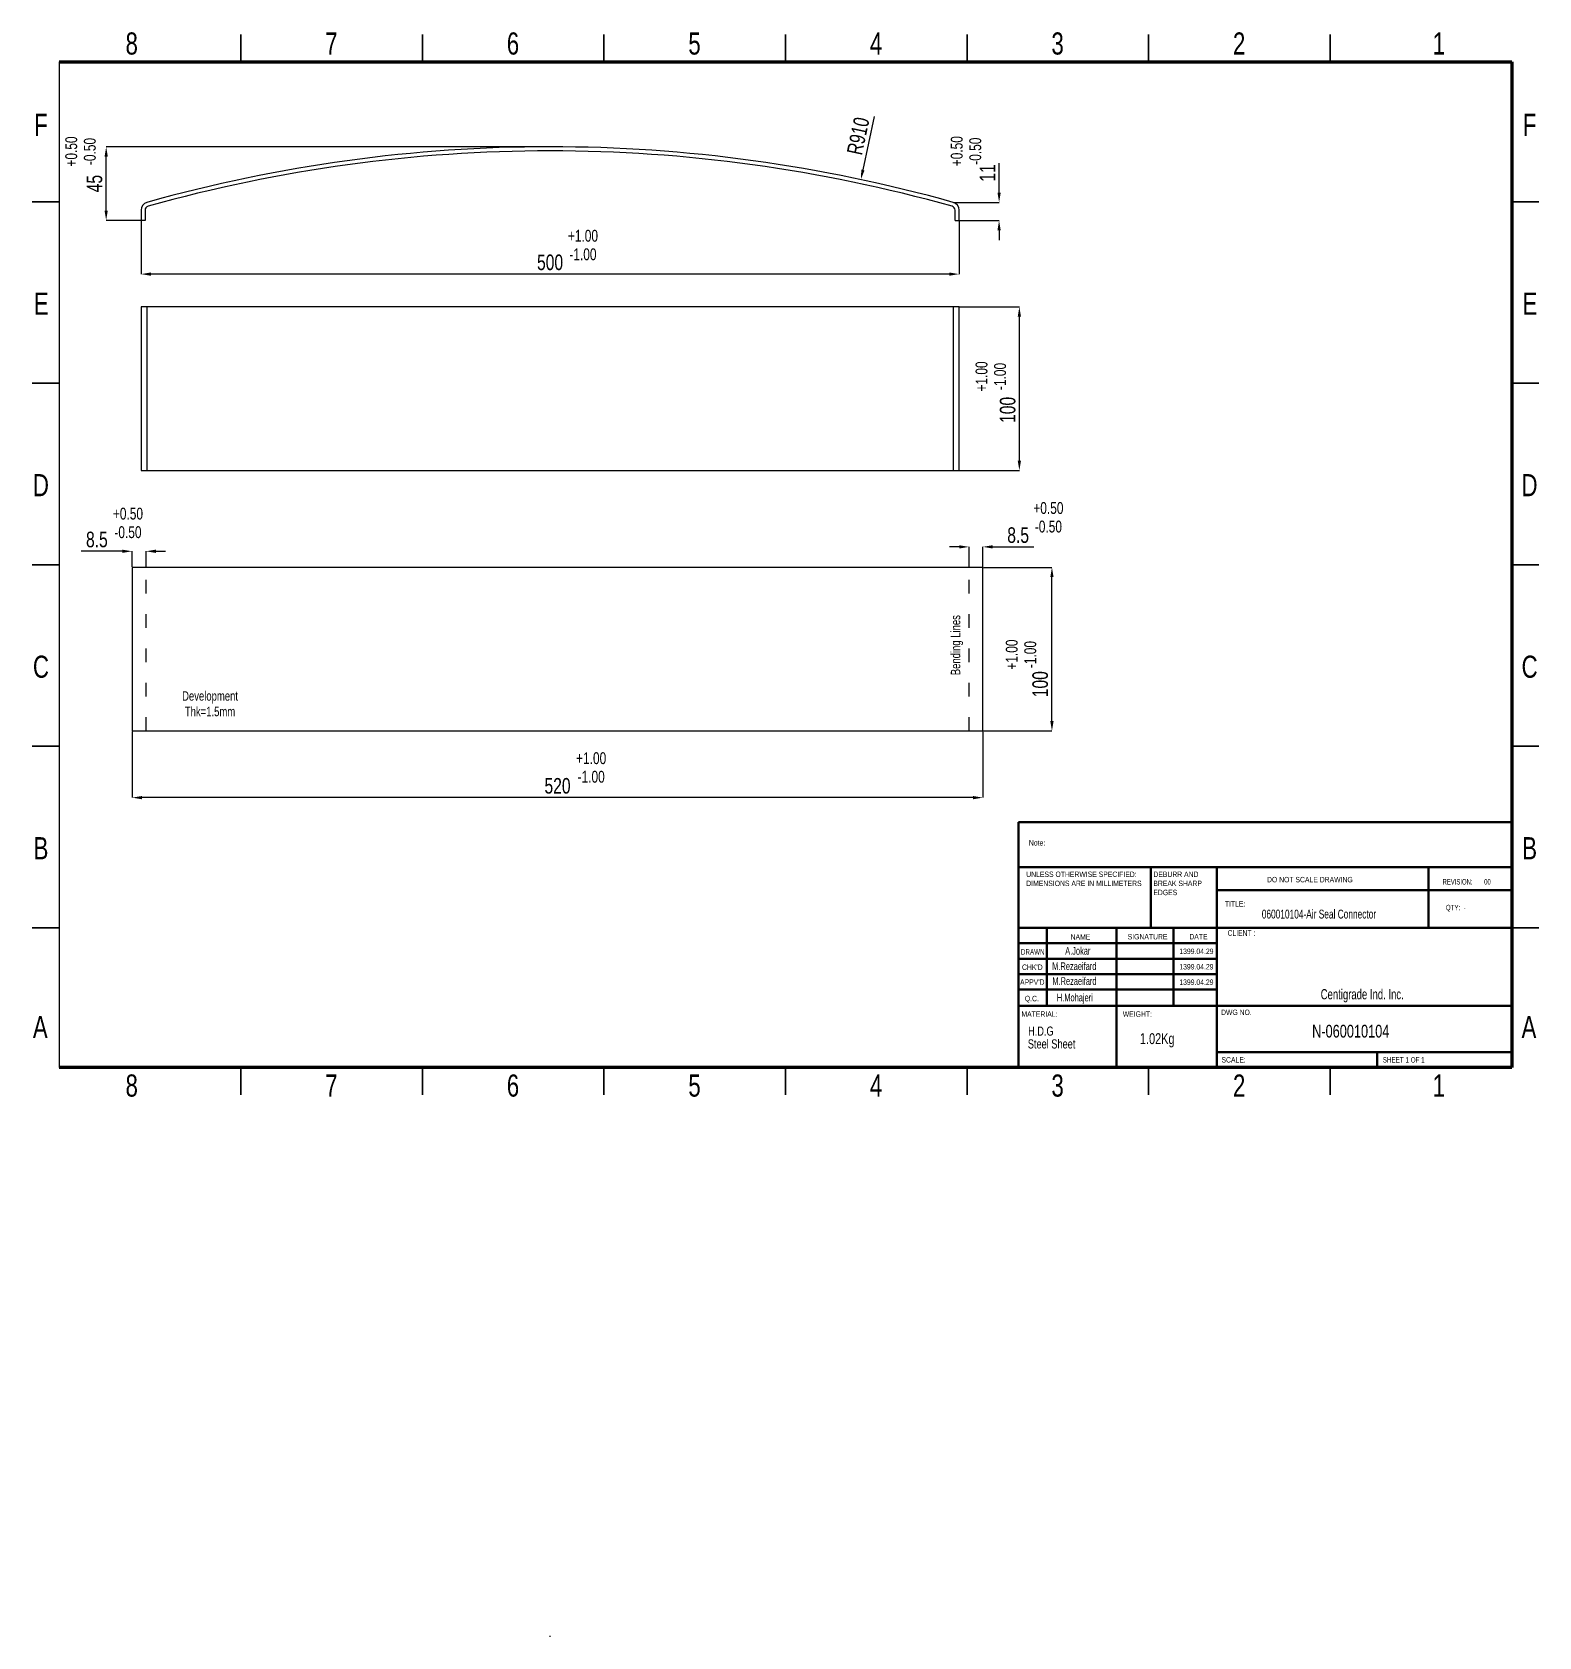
# Model space of a CAD drawing. Header units: millimetres. Extents: x 1078 to 1999, y 705 to 1686.
import ezdxf

# ---------------------------------------------------------------- set-up
doc = ezdxf.new("R2010")
doc.units = ezdxf.units.MM
doc.header["$LTSCALE"] = 0.7
doc.linetypes.add('ACAD_ISO03W100', pattern=[30, 12, -18])
doc.styles.add('SLDTEXTSTYLE0', font='TXT', dxfattribs={"width": 0.75})
doc.styles.add('SLDTEXTSTYLE1', font='TXT', dxfattribs={"width": 0.686449})
doc.styles.add('SLDTEXTSTYLE2', font='TXT', dxfattribs={"width": 0.652778})
doc.styles.add('SLDTEXTSTYLE3', font='TXT', dxfattribs={"width": 0.692308})
doc.styles.add('SLDTEXTSTYLE4', font='TXT', dxfattribs={"width": 0.7})
doc.styles.add('SLDTEXTSTYLE5', font='TXT', dxfattribs={"width": 0.678571})
doc.dimstyles.new('SLDDIMSTYLE0', dxfattribs={"dimscale": 4, "dimtxt": 2.38125, "dimasz": 1.5, "dimexe": 0, "dimexo": 0.0625, "dimgap": 0.595312, "dimtad": 1, "dimdec": 0, "dimrnd": 1e-09, "dimzin": 12, "dimdsep": 46, "dimtxsty": 'SLDTEXTSTYLE0', "dimcen": 0.09, "dimadec": 0, "dimazin": 3, "dimtfac": 1, "dimtdec": 0, "dimtofl": 0, "dimtmove": 0, "dimatfit": 3, "dimfxl": 1, "dimfrac": 2, "dimtolj": 1, "dimtzin": 12, "dimarcsym": 0})

# ---------------------------------------------------------------- blocks, each defined once
blk = doc.blocks.new('SW_NOTE_62')
at = {"color": 0, "linetype": 'Continuous', "lineweight": 0, "char_height": 1.5, "attachment_point": 1, "style": 'SLDTEXTSTYLE0'}
for s, insert in [('UNLESS OTHERWISE SPECIFIED:', (0, 1.93)), ('DIMENSIONS ARE IN MILLIMETERS', (0, -0.57))]:
    blk.add_mtext(s, dxfattribs=dict(at, insert=insert))
blk = doc.blocks.new('SW_NOTE_63')
at = {"color": 0, "linetype": 'Continuous', "lineweight": 0, "char_height": 1.5, "attachment_point": 1, "style": 'SLDTEXTSTYLE0'}
for s, insert in [('DEBURR AND', (0, 1.93)), ('BREAK SHARP', (0, -0.57)), ('EDGES', (0, -3.07))]:
    blk.add_mtext(s, dxfattribs=dict(at, insert=insert))
blk = doc.blocks.new('*D11')
at = {"color": 0, "lineweight": -2, "transparency": 16777216}
for p, q in [((1139.27, 1258.69), (1139.27, 1218.19)), ((1659.27, 1258.69), (1659.27, 1218.19)), ((1653.27, 1218.19), (1145.27, 1218.19))]:
    blk.add_line(p, q, dxfattribs=at)
at = {"color": 0, "transparency": 16777216}
for points in [[(1145.27, 1219.19), (1145.27, 1217.19), (1139.27, 1218.19)], [(1653.27, 1219.19), (1653.27, 1217.19), (1659.27, 1218.19)]]:
    blk.add_solid(points, dxfattribs=at)
at = {"layer": 'Defpoints', "color": 0, "transparency": 16777216}
for p in [(1139.27, 1258.94), (1659.27, 1258.94), (1139.27, 1218.19)]:
    blk.add_point(p, dxfattribs=at)
at = {"color": 0, "transparency": 16777216, "insert": (1399.27, 1225.34), "char_height": 9.525, "attachment_point": 5, "style": 'SLDTEXTSTYLE0'}
blk.add_mtext('\\A1;520', dxfattribs=at)
blk = doc.blocks.new('*D12')
at = {"color": 0, "lineweight": -2, "transparency": 16777216}
for p, q in [((1644.77, 1371.45), (1638.77, 1371.45)), ((1650.77, 1359.19), (1650.77, 1371.45)), ((1659.27, 1359.19), (1659.27, 1371.45)), ((1665.27, 1371.45), (1690.32, 1371.45))]:
    blk.add_line(p, q, dxfattribs=at)
at = {"color": 0, "transparency": 16777216}
for points in [[(1644.77, 1372.45), (1644.77, 1370.45), (1650.77, 1371.45)], [(1665.27, 1372.45), (1665.27, 1370.45), (1659.27, 1371.45)]]:
    blk.add_solid(points, dxfattribs=at)
at = {"layer": 'Defpoints', "color": 0, "transparency": 16777216}
for p in [(1659.27, 1371.45), (1650.77, 1358.94), (1659.27, 1358.94)]:
    blk.add_point(p, dxfattribs=at)
at = {"color": 0, "transparency": 16777216, "insert": (1680.79, 1378.59), "char_height": 9.525, "attachment_point": 5, "style": 'SLDTEXTSTYLE0'}
blk.add_mtext('\\A1;8.5', dxfattribs=at)
blk = doc.blocks.new('*D13')
at = {"color": 0, "lineweight": -2, "transparency": 16777216}
for p, q in [((1133.27, 1368.75), (1108.22, 1368.75)), ((1139.27, 1359.19), (1139.27, 1368.75)), ((1147.77, 1359.19), (1147.77, 1368.75)), ((1153.77, 1368.75), (1159.77, 1368.75))]:
    blk.add_line(p, q, dxfattribs=at)
at = {"color": 0, "transparency": 16777216}
for points in [[(1133.27, 1369.75), (1133.27, 1367.75), (1139.27, 1368.75)], [(1153.77, 1369.75), (1153.77, 1367.75), (1147.77, 1368.75)]]:
    blk.add_solid(points, dxfattribs=at)
at = {"layer": 'Defpoints', "color": 0, "transparency": 16777216}
for p in [(1139.27, 1368.75), (1139.27, 1358.94), (1147.77, 1358.94)]:
    blk.add_point(p, dxfattribs=at)
at = {"color": 0, "transparency": 16777216, "insert": (1117.74, 1375.9), "char_height": 9.525, "attachment_point": 5, "style": 'SLDTEXTSTYLE0'}
blk.add_mtext('\\A1;8.5', dxfattribs=at)
blk = doc.blocks.new('*D14')
at = {"color": 0, "lineweight": -2, "transparency": 16777216}
for p, q in [((1659.52, 1358.94), (1701.45, 1358.94)), ((1701.45, 1264.94), (1701.45, 1352.94)), ((1659.52, 1258.94), (1701.45, 1258.94))]:
    blk.add_line(p, q, dxfattribs=at)
at = {"color": 0, "transparency": 16777216}
for points in [[(1700.45, 1352.94), (1702.45, 1352.94), (1701.45, 1358.94)], [(1700.45, 1264.94), (1702.45, 1264.94), (1701.45, 1258.94)]]:
    blk.add_solid(points, dxfattribs=at)
at = {"layer": 'Defpoints', "color": 0, "transparency": 16777216}
for p in [(1659.27, 1358.94), (1701.45, 1358.94), (1659.27, 1258.94)]:
    blk.add_point(p, dxfattribs=at)
at = {"color": 0, "transparency": 16777216, "insert": (1694.3, 1287.52), "char_height": 9.525, "attachment_point": 5, "rotation": 90, "style": 'SLDTEXTSTYLE0'}
blk.add_mtext('\\A1;100', dxfattribs=at)
blk = doc.blocks.new('*D15')
at = {"color": 0, "lineweight": -2, "transparency": 16777216}
for p, q in [((1644.97, 1518.18), (1681.54, 1518.18)), ((1681.54, 1424.18), (1681.54, 1512.18)), ((1644.97, 1418.18), (1681.54, 1418.18))]:
    blk.add_line(p, q, dxfattribs=at)
at = {"color": 0, "transparency": 16777216}
for points in [[(1680.54, 1512.18), (1682.54, 1512.18), (1681.54, 1518.18)], [(1680.54, 1424.18), (1682.54, 1424.18), (1681.54, 1418.18)]]:
    blk.add_solid(points, dxfattribs=at)
at = {"layer": 'Defpoints', "color": 0, "transparency": 16777216}
for p in [(1644.72, 1518.18), (1681.54, 1518.18), (1644.72, 1418.18)]:
    blk.add_point(p, dxfattribs=at)
at = {"color": 0, "transparency": 16777216, "insert": (1674.4, 1455.17), "char_height": 9.525, "attachment_point": 5, "rotation": 90, "style": 'SLDTEXTSTYLE0'}
blk.add_mtext('\\A1;100', dxfattribs=at)
blk = doc.blocks.new('*D16')
at = {"color": 0, "lineweight": -2, "transparency": 16777216}
for p, q in [((1144.72, 1570.71), (1144.72, 1538.15)), ((1644.72, 1570.71), (1644.72, 1538.15)), ((1638.72, 1538.15), (1150.72, 1538.15))]:
    blk.add_line(p, q, dxfattribs=at)
at = {"color": 0, "transparency": 16777216}
for points in [[(1150.72, 1539.15), (1150.72, 1537.15), (1144.72, 1538.15)], [(1638.72, 1539.15), (1638.72, 1537.15), (1644.72, 1538.15)]]:
    blk.add_solid(points, dxfattribs=at)
at = {"layer": 'Defpoints', "color": 0, "transparency": 16777216}
for p in [(1144.72, 1570.96), (1644.72, 1570.96), (1144.72, 1538.15)]:
    blk.add_point(p, dxfattribs=at)
at = {"color": 0, "transparency": 16777216, "insert": (1394.72, 1545.3), "char_height": 9.525, "attachment_point": 5, "style": 'SLDTEXTSTYLE0'}
blk.add_mtext('\\A1;500', dxfattribs=at)
blk = doc.blocks.new('*D17')
at = {"color": 0, "lineweight": -2, "transparency": 16777216}
for p, q in [((1669.15, 1588), (1669.15, 1605.9)), ((1641.32, 1582), (1669.15, 1582)), ((1644.97, 1570.96), (1669.15, 1570.96)), ((1669.15, 1564.96), (1669.15, 1558.96))]:
    blk.add_line(p, q, dxfattribs=at)
at = {"color": 0, "transparency": 16777216}
for points in [[(1668.15, 1588), (1670.15, 1588), (1669.15, 1582)], [(1668.15, 1564.96), (1670.15, 1564.96), (1669.15, 1570.96)]]:
    blk.add_solid(points, dxfattribs=at)
at = {"layer": 'Defpoints', "color": 0, "transparency": 16777216}
for p in [(1641.07, 1582), (1669.15, 1582), (1644.72, 1570.96)]:
    blk.add_point(p, dxfattribs=at)
at = {"color": 0, "transparency": 16777216, "insert": (1662.01, 1599.95), "char_height": 9.525, "attachment_point": 5, "rotation": 90, "style": 'SLDTEXTSTYLE0'}
blk.add_mtext('\\A1;11', dxfattribs=at)
blk = doc.blocks.new('*D18')
at = {"color": 0, "lineweight": -2, "transparency": 16777216}
for p, q in [((1394.47, 1615.96), (1123.42, 1615.96)), ((1123.42, 1576.96), (1123.42, 1609.96)), ((1144.47, 1570.96), (1123.42, 1570.96))]:
    blk.add_line(p, q, dxfattribs=at)
at = {"color": 0, "transparency": 16777216}
for points in [[(1122.42, 1609.96), (1124.42, 1609.96), (1123.42, 1615.96)], [(1122.42, 1576.96), (1124.42, 1576.96), (1123.42, 1570.96)]]:
    blk.add_solid(points, dxfattribs=at)
at = {"layer": 'Defpoints', "color": 0, "transparency": 16777216}
for p in [(1123.42, 1615.96), (1394.72, 1615.96), (1144.72, 1570.96)]:
    blk.add_point(p, dxfattribs=at)
at = {"color": 0, "transparency": 16777216, "insert": (1116.28, 1593.46), "char_height": 9.525, "attachment_point": 5, "rotation": 90, "style": 'SLDTEXTSTYLE0'}
blk.add_mtext('\\A1;45', dxfattribs=at)
blk = doc.blocks.new('*D19')
at = {"color": 0, "lineweight": -2, "transparency": 16777216}
for p, q in [((1592.88, 1634.45), (1585.92, 1601.8)), ((1394.36, 705.61), (1395.08, 705.61)), ((1394.72, 705.25), (1394.72, 705.97))]:
    blk.add_line(p, q, dxfattribs=at)
at = {"color": 0, "transparency": 16777216}
blk.add_solid([(1584.94, 1602), (1586.89, 1601.59), (1584.66, 1595.93)], dxfattribs=at)
at = {"layer": 'Defpoints', "color": 0, "transparency": 16777216}
for p in [(1584.66, 1595.93), (1394.72, 705.61)]:
    blk.add_point(p, dxfattribs=at)
at = {"color": 0, "transparency": 16777216, "insert": (1583.04, 1622.55), "char_height": 9.525, "attachment_point": 5, "rotation": 77.95677, "style": 'SLDTEXTSTYLE0'}
blk.add_mtext('\\A1;R910', dxfattribs=at)

msp = doc.modelspace()

# ---------------------------------------------------------------- linework, layer by layer
at = {"linetype": 'Continuous', "lineweight": 35}
for p, q in [((1205.74, 1667.86), (1205.74, 1684.5)), ((1316.7, 1667.86), (1316.7, 1684.5)), ((1427.65, 1667.86), (1427.65, 1684.5)), ((1538.6, 1684.5), (1538.6, 1667.86)), ((1538.6, 1667.86), (1538.6, 1684.5)), ((1649.56, 1667.86), (1649.56, 1684.5)), ((1760.51, 1667.86), (1760.51, 1684.5)), ((1871.47, 1667.86), (1871.47, 1684.5)), ((1094.79, 1582.42), (1078.14, 1582.42)), ((1982.42, 1582.42), (1999.06, 1582.42)), ((1094.79, 1471.47), (1078.14, 1471.47)), ((1982.42, 1471.47), (1999.06, 1471.47)), ((1078.14, 1360.51), (1094.79, 1360.51)), ((1094.79, 1360.51), (1078.14, 1360.51)), ((1999.06, 1360.51), (1982.42, 1360.51)), ((1982.42, 1360.51), (1999.06, 1360.51)), ((1094.79, 1249.56), (1078.14, 1249.56)), ((1982.42, 1249.56), (1999.06, 1249.56)), ((1094.79, 1138.61), (1078.14, 1138.61)), ((1982.42, 1138.61), (1999.06, 1138.61)), ((1205.74, 1053.17), (1205.74, 1036.53)), ((1316.7, 1053.17), (1316.7, 1036.53)), ((1427.65, 1053.17), (1427.65, 1036.53)), ((1538.6, 1036.53), (1538.6, 1053.17)), ((1538.6, 1053.17), (1538.6, 1036.53)), ((1649.56, 1053.17), (1649.56, 1036.53)), ((1760.51, 1053.17), (1760.51, 1036.53)), ((1871.47, 1053.17), (1871.47, 1036.53))]:
    msp.add_line(p, q, dxfattribs=at)
at = {"linetype": 'Continuous', "lineweight": 70}
for p, q in [((1094.79, 1667.86), (1982.42, 1667.86)), ((1982.42, 1667.86), (1982.42, 1053.17)), ((1982.42, 1053.17), (1094.79, 1053.17))]:
    msp.add_line(p, q, dxfattribs=at)
for p, q in [((1094.79, 1667.86), (1094.79, 1053.17)), ((1144.72, 1570.96), (1144.72, 1570.96)), ((1147.22, 1570.96), (1144.72, 1570.96)), ((1642.22, 1570.96), (1644.72, 1570.96)), ((1148.37, 1518.18), (1148.37, 1418.18)), ((1641.07, 1518.18), (1641.07, 1418.18)), ((1659.27, 1358.94), (1139.27, 1358.94)), ((1139.27, 1358.94), (1139.27, 1258.94)), ((1659.27, 1258.94), (1659.27, 1358.94)), ((1139.27, 1258.94), (1659.27, 1258.94))]:
    msp.add_line(p, q)
at = {"linetype": 'ACAD_ISO03W100'}
for p, q in [((1147.77, 1258.94), (1147.77, 1358.94)), ((1650.77, 1258.94), (1650.77, 1358.94))]:
    msp.add_line(p, q, dxfattribs=at)
at = {"linetype": 'Continuous', "lineweight": 50}
for p, q in [((1681.07, 1203.18), (1982.42, 1203.18)), ((1681.07, 1203.18), (1681.07, 1175.78)), ((1681.07, 1175.78), (1982.42, 1175.78)), ((1681.07, 1175.78), (1681.07, 1053.73)), ((1761.84, 1175.78), (1761.84, 1138.61)), ((1802.23, 1175.78), (1802.23, 1053.17)), ((1931.58, 1138.61), (1931.58, 1175.78)), ((1982.42, 1161.63), (1802.23, 1161.63)), ((1982.42, 1138.61), (1681.07, 1138.61)), ((1698.38, 1138.61), (1698.38, 1090.9)), ((1740.96, 1138.61), (1740.96, 1053.73)), ((1775.84, 1138.61), (1775.84, 1090.9)), ((1802.23, 1053.73), (1802.23, 1138.61)), ((1802.23, 1129.18), (1681.07, 1129.18)), ((1802.23, 1119.74), (1681.07, 1119.74)), ((1802.23, 1110.31), (1681.07, 1110.31)), ((1802.23, 1100.88), (1681.07, 1100.88)), ((1704.15, 1090.9), (1681.07, 1090.9)), ((1704.15, 1090.9), (1982.42, 1090.9)), ((1802.23, 1062.6), (1982.42, 1062.6)), ((1900.31, 1053.17), (1900.31, 1062.6))]:
    msp.add_line(p, q, dxfattribs=at)
for points in [[(1644.72, 1570.96), (1644.72, 1577.18, 0.336048), (1641.07, 1582, 0.137878), (1148.37, 1582, 0.336048), (1144.72, 1577.18), (1144.72, 1570.96)], [(1642.22, 1570.96), (1642.22, 1577.18, 0.336048), (1640.39, 1579.59, 0.137878), (1149.04, 1579.59, 0.336048), (1147.22, 1577.18), (1147.22, 1570.96)]]:
    msp.add_lwpolyline(points, format="xyb")
msp.add_lwpolyline([(1644.72, 1518.18), (1144.72, 1518.18), (1144.72, 1418.18), (1644.72, 1418.18)], close=True)

# ---------------------------------------------------------------- block references
at = {"linetype": 'Continuous', "lineweight": 0, "xscale": 2.21908092376919, "yscale": 2.21908092376919, "zscale": 2.21908092376919}
for name, p in [('SW_NOTE_62', (1685.75, 1168.72)), ('SW_NOTE_63', (1763.42, 1168.72))]:
    msp.add_blockref(name, p, dxfattribs=at)

# ---------------------------------------------------------------- texts
at = {"linetype": 'Continuous', "lineweight": 0}
for s, insert, char_height, attachment_point, style in [('8', (1139.03, 1685.86), 13.53, 2, 'SLDTEXTSTYLE0'), ('7', (1261.08, 1685.86), 13.53, 2, 'SLDTEXTSTYLE0'), ('6', (1372.04, 1685.86), 13.53, 2, 'SLDTEXTSTYLE0'), ('5', (1482.99, 1685.86), 13.53, 2, 'SLDTEXTSTYLE0'), ('4', (1593.95, 1685.86), 13.53, 2, 'SLDTEXTSTYLE0'), ('3', (1704.9, 1685.86), 13.53, 2, 'SLDTEXTSTYLE0'), ('2', (1815.85, 1685.86), 13.53, 2, 'SLDTEXTSTYLE0'), ('1', (1937.9, 1685.86), 13.53, 2, 'SLDTEXTSTYLE0'), ('F', (1083.55, 1636.18), 13.53, 2, 'SLDTEXTSTYLE0'), ('F', (1993.37, 1636.18), 13.53, 2, 'SLDTEXTSTYLE0'), ('E', (1083.72, 1526.89), 13.53, 2, 'SLDTEXTSTYLE0'), ('E', (1993.54, 1526.89), 13.53, 2, 'SLDTEXTSTYLE0'), ('D', (1083.54, 1415.94), 13.53, 2, 'SLDTEXTSTYLE0'), ('D', (1993.36, 1415.94), 13.53, 2, 'SLDTEXTSTYLE0'), ('C', (1083.55, 1304.98), 13.53, 2, 'SLDTEXTSTYLE0'), ('C', (1993.37, 1304.98), 13.53, 2, 'SLDTEXTSTYLE0'), ('B', (1083.59, 1194.03), 13.53, 2, 'SLDTEXTSTYLE0'), ('Note:', (1687.35, 1192.23), 3.329, 1, 'SLDTEXTSTYLE0'), ('B', (1993.41, 1194.03), 13.53, 2, 'SLDTEXTSTYLE0'), ('DO NOT SCALE DRAWING', (1832.89, 1169.75), 3.3286, 1, 'SLDTEXTSTYLE0'), ('REVISION:       00', (1940.16, 1168.42), 3.3286, 1, 'SLDTEXTSTYLE2'), ('TITLE:', (1807.14, 1154.95), 3.329, 1, 'SLDTEXTSTYLE0'), ('060010104-Air Seal Connector', (1829.7, 1149.74), 5.4367, 1, 'SLDTEXTSTYLE4'), ('QTY:  -', (1942.2, 1152.67), 3.329, 1, 'SLDTEXTSTYLE5'), ('NAME', (1712.85, 1134.73), 3.329, 1, 'SLDTEXTSTYLE0'), ('SIGNATURE', (1747.72, 1134.86), 3.329, 1, 'SLDTEXTSTYLE0'), ('DATE', (1785.41, 1134.86), 3.329, 1, 'SLDTEXTSTYLE0'), ('CLIENT :', (1808.8, 1137.24), 3.523, 1, 'SLDTEXTSTYLE4'), ('DRAWN', (1682.5, 1125.59), 3.329, 1, 'SLDTEXTSTYLE1'), ('A.Jokar', (1709.55, 1126.89), 4.697, 1, 'SLDTEXTSTYLE4'), ('1399.04.29', (1779.3, 1125.92), 3.329, 1, 'SLDTEXTSTYLE0'), ("CHK'D", (1683.15, 1116.22), 3.329, 1, 'SLDTEXTSTYLE0'), ('M.Rezaeifard', (1701.61, 1117.52), 4.6971, 1, 'SLDTEXTSTYLE4'), ('M.Rezaeifard', (1701.71, 1108.43), 4.6971, 1, 'SLDTEXTSTYLE4'), ('1399.04.29', (1779.3, 1116.48), 3.329, 1, 'SLDTEXTSTYLE0'), ("APPV'D", (1681.96, 1107.13), 3.329, 1, 'SLDTEXTSTYLE0'), ('H.Mohajeri', (1704.45, 1098.35), 4.697, 1, 'SLDTEXTSTYLE4'), ('1399.04.29', (1779.3, 1107.05), 3.329, 1, 'SLDTEXTSTYLE0'), ('Centigrade Ind. Inc.', (1865.7, 1101.13), 6.2134, 1, 'SLDTEXTSTYLE4'), ('Q.C.', (1684.88, 1097.06), 3.329, 1, 'SLDTEXTSTYLE0'), ('A', (1083.15, 1084.74), 13.53, 2, 'SLDTEXTSTYLE0'), ('MATERIAL:', (1682.79, 1087.58), 3.329, 1, 'SLDTEXTSTYLE0'), ('WEIGHT:', (1744.74, 1087.58), 3.326, 1, 'SLDTEXTSTYLE0'), ('DWG NO.', (1804.79, 1088.65), 3.329, 1, 'SLDTEXTSTYLE0'), ('N-060010104', (1860.46, 1079.34), 7.7668, 1, 'SLDTEXTSTYLE0'), ('A', (1992.98, 1084.74), 13.53, 2, 'SLDTEXTSTYLE0'), ('1.02Kg', (1755.24, 1074.21), 6.651, 1, 'SLDTEXTSTYLE0'), ('SCALE:', (1805.06, 1059.61), 3.329, 1, 'SLDTEXTSTYLE0'), ('SHEET 1 OF 1', (1903.59, 1059.61), 3.3286, 1, 'SLDTEXTSTYLE3'), ('8', (1139.03, 1048.99), 13.53, 2, 'SLDTEXTSTYLE0'), ('7', (1261.08, 1048.99), 13.53, 2, 'SLDTEXTSTYLE0'), ('6', (1372.04, 1048.99), 13.53, 2, 'SLDTEXTSTYLE0'), ('5', (1482.99, 1048.99), 13.53, 2, 'SLDTEXTSTYLE0'), ('4', (1593.95, 1048.99), 13.53, 2, 'SLDTEXTSTYLE0'), ('3', (1704.9, 1048.99), 13.53, 2, 'SLDTEXTSTYLE0'), ('2', (1815.85, 1048.99), 13.53, 2, 'SLDTEXTSTYLE0'), ('1', (1937.9, 1048.99), 13.53, 2, 'SLDTEXTSTYLE0')]:
    msp.add_mtext(s, dxfattribs=dict(at, insert=insert, char_height=char_height, attachment_point=attachment_point, style=style))
at = {"color": 7, "linetype": 'Continuous', "lineweight": 18, "attachment_point": 2, "rotation": 90, "style": 'SLDTEXTSTYLE0'}
for s, insert, char_height in [('\\A1;+0.50', (1098.43, 1613.09), 7.26), ('\\A1;-0.50', (1109.77, 1613.09), 7.26), ('\\A1;+0.50', (1639.61, 1613.29), 7.26), ('\\A1;-0.50', (1650.94, 1613.29), 7.26), ('\\A1;+1.00', (1654.75, 1475.6), 7.26), ('\\A1;-1.00', (1666.09, 1475.6), 7.26), ('\\A1;Bending Lines', (1639.64, 1311.37), 5.7785), ('\\A1;+1.00', (1673.22, 1305.62), 7.26), ('\\A1;-1.00', (1684.56, 1305.62), 7.26)]:
    msp.add_mtext(s, dxfattribs=dict(at, insert=insert, char_height=char_height))
at = {"color": 7, "linetype": 'Continuous', "lineweight": 18, "attachment_point": 2, "style": 'SLDTEXTSTYLE0'}
for s, insert, char_height in [('\\A1;+1.00', (1414.81, 1565.22), 7.26), ('\\A1;-1.00', (1414.81, 1553.89), 7.26), ('\\A1;+0.50', (1136.73, 1395.4), 7.26), ('\\A1;+0.50', (1699.28, 1398.83), 7.26), ('\\A1;-0.50', (1136.73, 1384.07), 7.26), ('\\A1;-0.50', (1699.28, 1387.49), 7.26), ('\\A1;Development ', (1186.9, 1283.22), 5.7785), ('\\A1;Thk=1.5mm', (1186.9, 1273.73), 5.7785), ('\\A1;+1.00', (1419.83, 1245.93), 7.26), ('\\A1;-1.00', (1419.83, 1234.59), 7.26)]:
    msp.add_mtext(s, dxfattribs=dict(at, insert=insert, char_height=char_height))
at = {"color": 7, "linetype": 'Continuous', "lineweight": 0, "attachment_point": 1, "style": 'SLDTEXTSTYLE0'}
for s, insert, char_height in [('Steel Sheet', (1686.7, 1070.47), 5.6042), ('H.D.G', (1686.87, 1078.3), 5.604)]:
    msp.add_mtext(s, dxfattribs=dict(at, insert=insert, char_height=char_height))

# ---------------------------------------------------------------- dimensions: what is measured, and where the dimension line sits
dim = msp.add_radius_dim(center=(1394.72, 705.61), mpoint=(1584.66, 1595.93), dimstyle='SLDDIMSTYLE0')
dim.commit()
dim.dimension.update_dxf_attribs({"geometry": '*D19', "text_midpoint": (1583.04, 1622.55)})
for base, p1, p2, picture, middle in [((1123.42, 1615.96), (1144.72, 1570.96), (1394.72, 1615.96), '*D18', (1116.28, 1593.46)), ((1669.15, 1582), (1644.72, 1570.96), (1641.07, 1582), '*D17', (1662.01, 1599.95))]:
    dim = msp.add_linear_dim(base=base, p1=p1, p2=p2, angle=90, dimstyle='SLDDIMSTYLE0')
    dim.commit()
    dim.dimension.update_dxf_attribs({"geometry": picture, "text_midpoint": middle})
dim = msp.add_linear_dim(base=(1144.72, 1538.15), p1=(1644.72, 1570.96), p2=(1144.72, 1570.96), dimstyle='SLDDIMSTYLE0')
dim.commit()
dim.dimension.update_dxf_attribs({"geometry": '*D16', "text_midpoint": (1394.72, 1545.3)})
for base, p1, p2, picture, middle in [((1681.54, 1518.18), (1644.72, 1418.18), (1644.72, 1518.18), '*D15', (1681.54, 1455.17)), ((1701.45, 1358.94), (1659.27, 1258.94), (1659.27, 1358.94), '*D14', (1701.45, 1287.52))]:
    dim = msp.add_linear_dim(base=base, p1=p1, p2=p2, angle=90, dimstyle='SLDDIMSTYLE0')
    dim.commit()
    dim.dimension.update_dxf_attribs({"geometry": picture, "text_midpoint": middle, "dimtype": 160})
for base, p1, p2, picture, middle in [((1659.27, 1371.45), (1650.77, 1358.94), (1659.27, 1358.94), '*D12', (1680.79, 1378.59)), ((1139.27, 1368.75), (1147.77, 1358.94), (1139.27, 1358.94), '*D13', (1117.74, 1375.9))]:
    dim = msp.add_linear_dim(base=base, p1=p1, p2=p2, text='8.5', dimstyle='SLDDIMSTYLE0')
    dim.commit()
    dim.dimension.update_dxf_attribs({"geometry": picture, "text_midpoint": middle})
dim = msp.add_linear_dim(base=(1139.27, 1218.19), p1=(1659.27, 1258.94), p2=(1139.27, 1258.94), dimstyle='SLDDIMSTYLE0')
dim.commit()
dim.dimension.update_dxf_attribs({"geometry": '*D11', "text_midpoint": (1399.27, 1218.19), "dimtype": 160})

doc.saveas('drawing.dxf')
